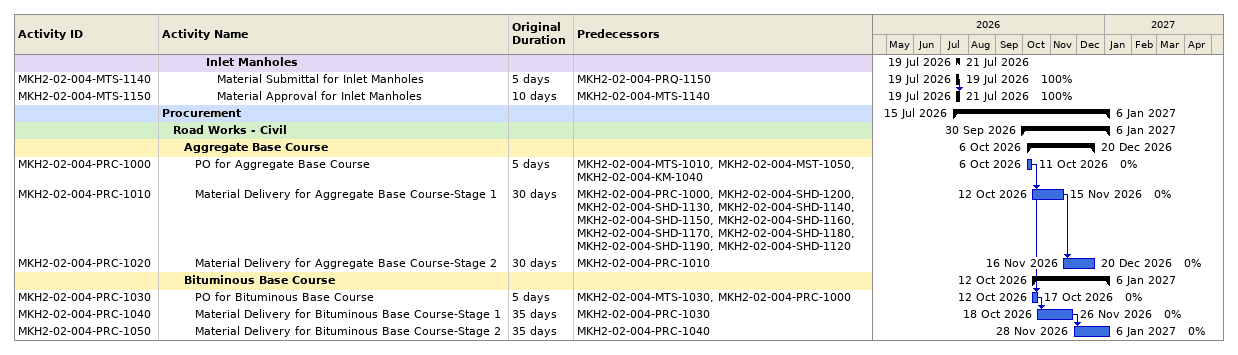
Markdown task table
| ID | Level | Task | Original duration | Start | Finish | Predecessors | % complete |
|---|---|---|---|---|---|---|---|
|  | 5 | **Inlet Manholes** |  | 2026-07-19 | 2026-07-21 |  |  |
| MKH2-02-004-MTS-1140 | 6 | Material Submittal for Inlet Manholes | 5d | 2026-07-19 | 2026-07-19 | MKH2-02-004-PRQ-1150 | 100 |
| MKH2-02-004-MTS-1150 | 6 | Material Approval for Inlet Manholes | 10d | 2026-07-19 | 2026-07-21 | MKH2-02-004-MTS-1140 | 100 |
|  | 1 | **Procurement** |  | 2026-07-15 | 2027-01-06 |  |  |
|  | 2 | **Road Works - Civil** |  | 2026-09-30 | 2027-01-06 |  |  |
|  | 3 | **Aggregate Base Course** |  | 2026-10-06 | 2026-12-20 |  |  |
| MKH2-02-004-PRC-1000 | 4 | PO for Aggregate Base Course | 5d | 2026-10-06 | 2026-10-11 | MKH2-02-004-MTS-1010, MKH2-02-004-MST-1050, MKH2-02-004-KM-1040 | 0 |
| MKH2-02-004-PRC-1010 | 4 | Material Delivery for Aggregate Base Course-Stage 1 | 30d | 2026-10-12 | 2026-11-15 | MKH2-02-004-PRC-1000, MKH2-02-004-SHD-1200, MKH2-02-004-SHD-1130, MKH2-02-004-SHD-1140, MKH2-02-004-SHD-1150, MKH2-02-004-SHD-1160, MKH2-02-004-SHD-1170, MKH2-02-004-SHD-1180, MKH2-02-004-SHD-1190, MKH2-02-004-SHD-1120 | 0 |
| MKH2-02-004-PRC-1020 | 4 | Material Delivery for Aggregate Base Course-Stage 2 | 30d | 2026-11-16 | 2026-12-20 | MKH2-02-004-PRC-1010 | 0 |
|  | 3 | **Bituminous Base Course** |  | 2026-10-12 | 2027-01-06 |  |  |
| MKH2-02-004-PRC-1030 | 4 | PO for Bituminous Base Course | 5d | 2026-10-12 | 2026-10-17 | MKH2-02-004-MTS-1030, MKH2-02-004-PRC-1000 | 0 |
| MKH2-02-004-PRC-1040 | 4 | Material Delivery for Bituminous Base Course-Stage 1 | 35d | 2026-10-18 | 2026-11-26 | MKH2-02-004-PRC-1030 | 0 |
| MKH2-02-004-PRC-1050 | 4 | Material Delivery for Bituminous Base Course-Stage 2 | 35d | 2026-11-28 | 2027-01-06 | MKH2-02-004-PRC-1040 | 0 |
